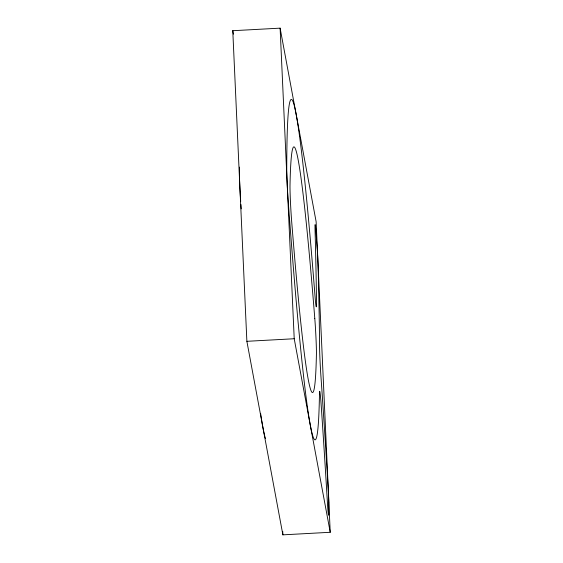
<?xml version="1.0" encoding="UTF-8"?>
<svg xmlns="http://www.w3.org/2000/svg" width="563" height="563" viewBox="0 0 563 563"><rect width="100%" height="100%" fill="white"/><g stroke="black" fill="none" stroke-linecap="round" stroke-linejoin="round"><path stroke-width="0.84" d="M232.772 30.712L280.114 28.15L316.125 221.688L330.228 532.288L282.886 534.85L246.876 341.312L232.772 30.712L233.413 34.174M246.876 341.312L294.217 338.743L330.228 532.288M280.114 28.15L294.217 338.743M282.725 531.338L282.886 534.85M265.447 438.542A474.384 16.031 86.9 0 1 264.561 435.326M264.329 434.376A474.384 16.031 86.9 0 1 260.599 413.341M241.238 208.859A474.384 16.031 86.9 0 1 240.922 204.503M240.704 201.455A23.716 0.802 86.9 0 1 239.402 171.68A474.384 16.031 86.9 0 1 239.416 167.112M328.75 502.843L328.715 513.153A14.23 0.479 86.9 0 1 327.455 503.252A426.944 14.427 86.9 0 0 321.213 405.691A23.716 0.802 86.9 0 0 319.474 393.621A474.384 16.031 86.9 0 1 288.2 201.061A23.716 0.802 86.9 0 1 286.743 169.118A474.384 16.031 86.9 0 1 315.09 297.004A23.716 0.802 86.9 0 0 316.497 301.845A426.944 14.427 86.9 0 0 315.055 230.084A14.23 0.479 86.9 0 1 315.934 231.653L317.222 249.085A14.23 0.479 86.9 0 1 318.06 265.293A474.384 16.031 86.9 0 1 319.58 346.731A23.716 0.802 86.9 0 0 320.889 375.634A474.384 16.031 86.9 0 1 328.173 488.058A14.23 0.479 86.9 0 1 328.75 502.843M314.787 318.419A426.944 14.427 86.9 0 0 290.008 185.213A23.716 0.802 86.9 0 0 291.627 220.914A426.944 14.427 86.9 0 0 316.413 354.127A23.716 0.802 86.9 0 0 314.787 318.419"/></g></svg>
